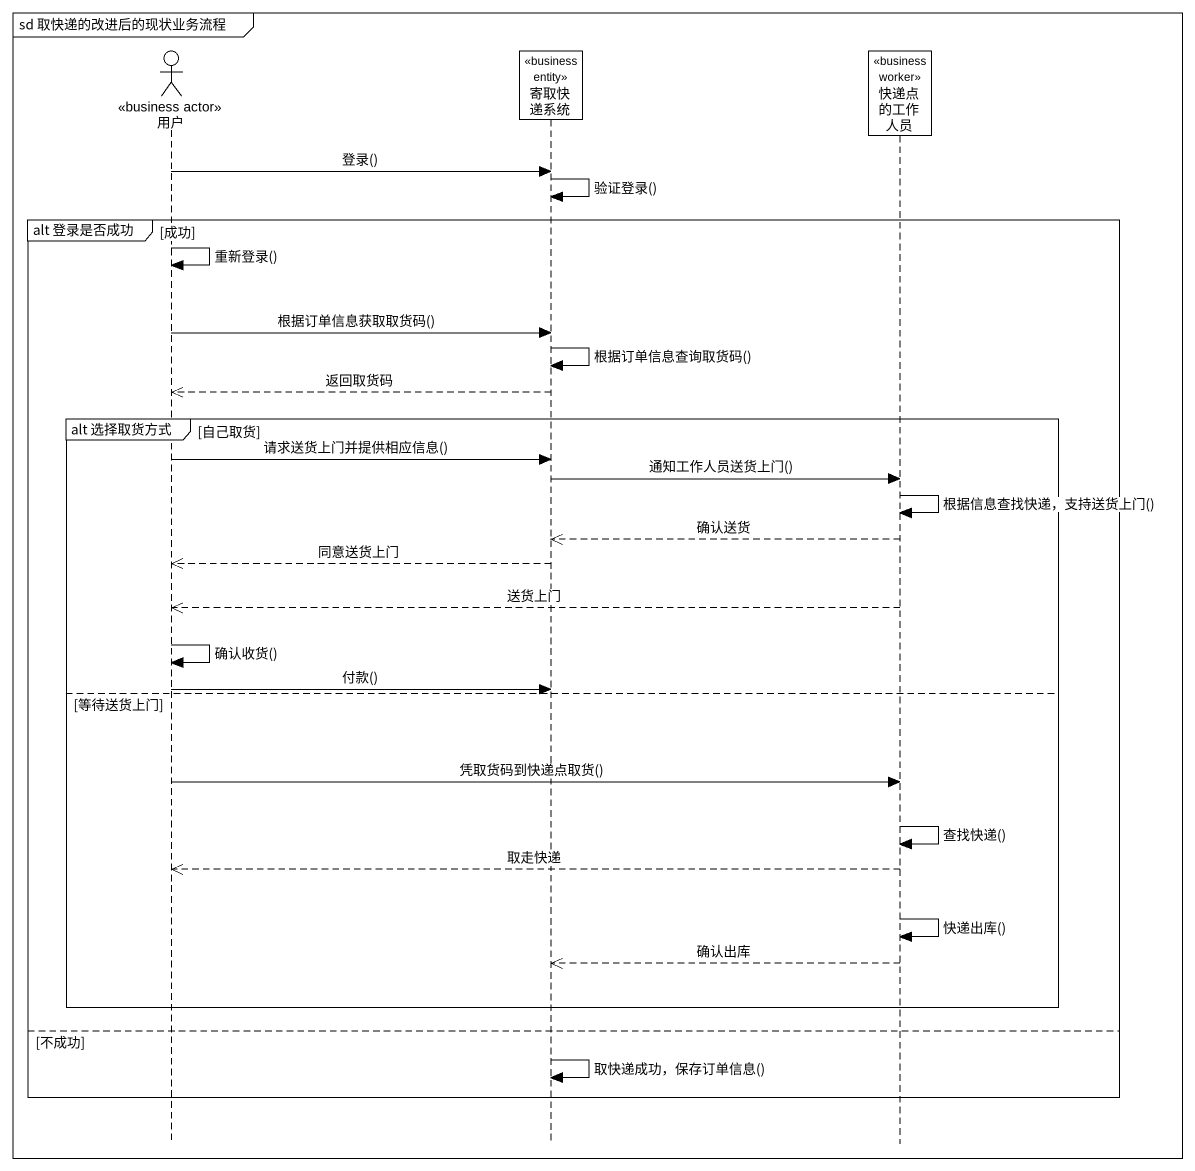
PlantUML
@startuml
mainframe sd 取快递的改进后的现状业务流程
hide footbox
actor 用户 <<business actor>>
participant 寄取快递系统 <<business entity>>
participant 快递点的工作人员 <<business worker>>

用户 -> 寄取快递系统 : 登录()
寄取快递系统 -> 寄取快递系统 : 验证登录()
group alt 登录是否成功 [成功]
  用户 -> 用户 : 重新登录()
  用户 -> 寄取快递系统 : 根据订单信息获取取货码()
  寄取快递系统 -> 寄取快递系统 : 根据订单信息查询取货码()
  寄取快递系统 -->> 用户 : 返回取货码
  group alt 选择取货方式 [自己取货]
    用户 -> 寄取快递系统 : 请求送货上门并提供相应信息()
    寄取快递系统 -> 快递点的工作人员 : 通知工作人员送货上门()
    快递点的工作人员 -> 快递点的工作人员 : 根据信息查找快递，支持送货上门()
    快递点的工作人员 -->> 寄取快递系统 : 确认送货
    寄取快递系统 -->> 用户 : 同意送货上门
    快递点的工作人员 -->> 用户 : 送货上门
    用户 -> 用户 : 确认收货()
    用户 -> 寄取快递系统 : 付款()
  else 等待送货上门
    用户 -> 快递点的工作人员 : 凭取货码到快递点取货()
    快递点的工作人员 -> 快递点的工作人员 : 查找快递()
    快递点的工作人员 -->> 用户 : 取走快递
    快递点的工作人员 -> 快递点的工作人员 : 快递出库()
    快递点的工作人员 -->> 寄取快递系统 : 确认出库
  end
else 不成功
  寄取快递系统 -> 寄取快递系统 : 取快递成功，保存订单信息()
end
@enduml
